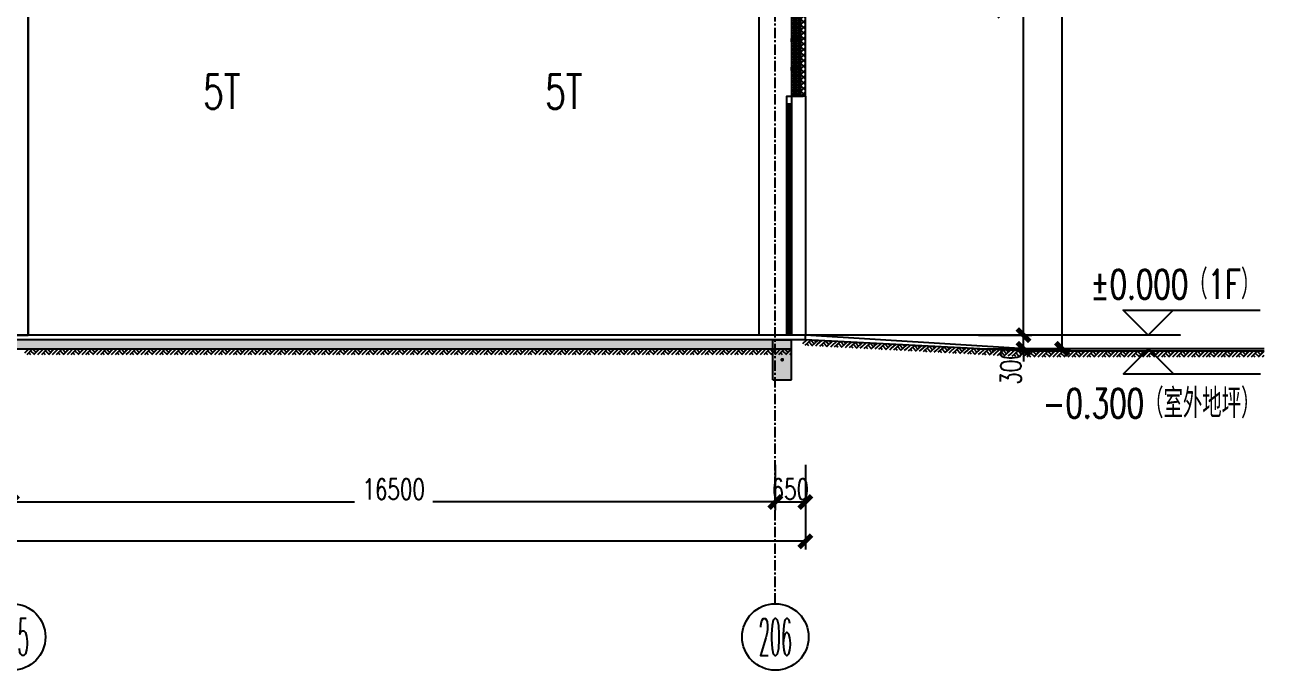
# Model space of a CAD drawing. Extents: x -599358 to 2865263, y -1062760 to 486533.
# Drawn here: x 1045361 to 1072158, y -688097 to -674128 of the extents above; entities that cross this region are included whole.
import ezdxf
from ezdxf.enums import TextEntityAlignment as Align

# ---------------------------------------------------------------- set-up
doc = ezdxf.new("R2010")
doc.units = 0
for name, pattern in [('__DASH', [0.35, 0.25, -0.1]), ('CENTER', [2, 1.25, -0.25, 0.25, -0.25]), ('DASH', [0.35, 0.25, -0.1]), ('DOTE', [2.42, 2, -0.2, 0.02, -0.2])]:
    doc.linetypes.add(name, pattern=pattern)
for name, color, linetype in [('3符号', 173, 'Continuous'), ('A-AXIS-DOTE', 14, 'DOTE'), ('A-AXIS-SYMB', 3, 'Continuous'), ('A-HATCH-1', 252, 'Continuous'), ('A-HATCH-2', 251, 'Continuous'), ('A-LIN-V', 9, 'Continuous'), ('A-SFCE', 30, 'Continuous'), ('A-WINDOW', 140, 'Continuous'), ('AS-COLN', 6, 'Continuous'), ('AS-WALL', 40, 'Continuous'), ('COLUMN', 9, 'Continuous'), ('DIM', 173, 'Continuous'), ('DOTE', 1, 'CENTER'), ('FHSGH10105-主梁-06', 7, 'Continuous'), ('PUB_HATCH', 8, 'Continuous'), ('建-墙-填充', 8, 'Continuous'), ('建-文字', 7, 'Continuous'), ('建-柱-钢', 9, 'Continuous')]:
    doc.layers.add(name, color=color, linetype=linetype)
doc.styles.add('_TCH_AXIS', font='COMPLEX', dxfattribs={"bigfont": 'GBCBIG'})
doc.styles.add('A-STANDARD', font='SIMPLEX', dxfattribs={"bigfont": 'GBCBIG'})
doc.styles.add('DHTEXT-1', font='romans.shx', dxfattribs={"width": 0.7, "bigfont": 'chinese.shx'})
doc.styles.add('卓越符号', font='ROMANS.shx', dxfattribs={"width": 0.7, "bigfont": 'CHINESE.shx'})
doc.dimstyles.new('ZN180', dxfattribs={"dimscale": 180, "dimtxt": 2.5, "dimasz": 1.5, "dimexe": 1, "dimexo": 2, "dimgap": 0.9, "dimtad": 1, "dimdec": 0, "dimdsep": 46, "dimtxsty": 'DHTEXT-1', "dimblk": 'ARCHTICK', "dimcen": 2.5, "dimclrd": 173, "dimclre": 173, "dimclrt": 7, "dimazin": 2, "dimtfac": 1, "dimtdec": 0, "dimtix": 1, "dimtmove": 2, "dimatfit": 3, "dimfxl": 0, "dimarcsym": 0})

# ---------------------------------------------------------------- blocks, each defined once
blk = doc.blocks.new('G$CBF9D2CED')
at = {"layer": '建-墙-填充'}
h = blk.add_hatch(dxfattribs=at)
h.set_pattern_fill('金属', color=256, scale=20, style=0)
h.set_pattern_definition([(45, (0, 0), (-35.3553, 35.3553), []), (45, (23.57, 0), (-35.3553, 35.3553), [])])
h.paths.add_polyline_path([(-150, 0), (-150, -50), (-25, -50), (-25, -650), (-150, -650), (-150, -700), (150, -700), (150, -650), (25, -650), (25, -50), (150, -50), (150, 0)])
at = {"layer": '建-柱-钢'}
for p, q in [((-150, 0), (-150, -50)), ((150, 0), (-150, 0)), ((150, -50), (150, 0)), ((-150, -50), (-25, -50)), ((-25, -50), (-25, -650)), ((25, -650), (25, -50)), ((25, -50), (150, -50)), ((-25, -650), (-150, -650)), ((-150, -650), (-150, -700)), ((-150, -700), (150, -700)), ((150, -650), (25, -650)), ((150, -700), (150, -650))]:
    blk.add_line(p, q, dxfattribs=at)
blk = doc.blocks.new('G$C2C10B007')
at = {"layer": 'A-LIN-V'}
h = blk.add_hatch(dxfattribs=at)
h.set_pattern_fill('ANSI31', color=252, scale=50)
h.set_pattern_definition([(45, (0, 400), (-56.1266, 56.1266), [])])
h.paths.add_polyline_path([(-150, 600), (-3050, 600), (-3050, 300), (3050, 300), (3050, 600), (150, 600), (150, 2100), (-150, 2100)])
at = {"layer": 'A-AXIS-DOTE', "linetype": '__DASH', "ltscale": 2}
blk.add_lwpolyline([(0, 2100), (0, 100)], dxfattribs=at)
at = {"layer": 'A-LIN-V'}
blk.add_lwpolyline([(-150, 600), (-3050, 600), (-3050, 300), (3050, 300), (3050, 600), (150, 600), (150, 2100), (-150, 2100), (-150, 600)], dxfattribs=at)
at = {"layer": 'A-SFCE', "linetype": 'DASH'}
for p, q in [((-3050, 300), (-3050, 0)), ((3050, 300), (3050, 0)), ((-3050, 0), (3050, 0))]:
    blk.add_line(p, q, dxfattribs=at)
at = {"layer": '建-文字', "style": 'A-STANDARD'}
blk.add_text('工业风扇', height=337.6, dxfattribs=at).set_placement((210, 723))
blk = doc.blocks.new('55555')
at = {"layer": 'A-AXIS-DOTE', "linetype": '__DASH', "ltscale": 2}
blk.add_line((8250, -3361), (8250, 6079), dxfattribs=at)
at = {"layer": 'A-LIN-V', "color": 4}
for p, q in [((350, 700), (8250, 1100)), ((16150, 700), (8250, 1100)), ((350, 0), (8250, 600)), ((16150, 0), (8250, 600))]:
    blk.add_line(p, q, dxfattribs=at)
at = {"layer": 'COLUMN'}
for points in [[(-350, 700), (-350, -14200), (350, -14200), (350, 700)], [(16850, 700), (16850, -14200), (16150, -14200), (16150, 700)]]:
    blk.add_lwpolyline(points, close=True, dxfattribs=at)
at = {"layer": 'A-LIN-V'}
for name, p in [('G$CBF9D2CED', (0, 700)), ('G$C2C10B007', (8250, -1550)), ('G$CBF9D2CED', (16500, 700))]:
    blk.add_blockref(name, p, dxfattribs=at)
blk = doc.blocks.new('G$C20E3758E')
at = {"layer": 'FHSGH10105-主梁-06', "color": 3, "linetype": 'Continuous', "style": 'A-STANDARD', "width": 0.705882}
blk.add_text('5T', height=473.2, dxfattribs=at).set_placement((1868, -102))
blk = doc.blocks.new('G$C20E3758E-M')
at = {"layer": 'FHSGH10105-主梁-06', "color": 3, "linetype": 'Continuous', "style": 'A-STANDARD', "width": 0.705882}
blk.add_text('5T', height=473.2, dxfattribs=at).set_placement((-2409, -102))
blk = doc.blocks.new('$LinePat$素土夯实')
at = {"color": 0}
for p, q in [((0, -210), (210, 0)), ((120, -300), (420, 0)), ((420, 0), (608, -188)), ((495, -300), (795, 0)), ((615, 0), (705, -90)), ((210, -210), (300, -300)), ((315, -105), (502, -293)), ((705, -300), (795, -210))]:
    blk.add_line(p, q, dxfattribs=at)
blk = doc.blocks.new('CURVEPATTERNLIB$SYSLIB$岩棉板')
at = {"color": 0}
for p, q in [((0, -17), (12, -67)), ((12, -67), (24, -17))]:
    blk.add_line(p, q, dxfattribs=at)
for centre, start, end in [((12, -17), 0, 180), ((0, -67), 270, 0), ((24, -67), 180, 270)]:
    blk.add_arc(centre, 12, start, end, dxfattribs=at)
blk = doc.blocks.new('CURVEPATTERNLIB$SYSLIB$防水材料1')
at = {"layer": 'PUB_HATCH'}
h = blk.add_hatch(dxfattribs=at)
h.set_pattern_fill('ANSI31', color=256, scale=10, angle=90, style=0)
h.set_pattern_definition([(45, (-196995.837, -685381.036), (11.22532015, -11.22532015), [])])
h.paths.add_polyline_path([(35, 0), (0, 0), (0, -100), (35, -100), (35, -90), (30, -90), (30, -95), (5, -95), (5, -5), (30, -5), (30, -10), (35, -10)])
h = blk.add_hatch(dxfattribs=at)
h.set_pattern_fill('ANSI31', color=256, scale=10, angle=90, style=0)
h.set_pattern_definition([(45, (-196695.837, -685381.036), (11.22532015, -11.22532015), [])])
h.paths.add_polyline_path([(335, 0), (300, 0), (300, -100), (335, -100), (335, -90), (330, -90), (330, -95), (305, -95), (305, -5), (330, -5), (330, -10), (335, -10)])
at = {"layer": 'A-LIN-V', "extrusion": (-3.26108e-18, 2.41725e-31, -1)}
blk.add_line((600, 0), (600, -100), dxfattribs=at)
at = {"layer": 'A-LIN-V'}
for p, q in [((30, -10), (35, -10)), ((30, -90), (35, -90)), ((330, -10), (335, -10)), ((330, -90), (335, -90))]:
    blk.add_line(p, q, dxfattribs=at)
at = {"layer": 'A-LIN-V', "extrusion": (-3.26108e-18, 2.41725e-31, -1)}
for points in [[(-35, -10), (-35, 0), (0, 0), (0, -100), (-35, -100), (-35, -90)], [(-335, -10), (-335, 0), (-300, 0), (-300, -100), (-335, -100), (-335, -90)], [(-30, -10), (-30, -5), (-5, -5), (-5, -95), (-30, -95), (-30, -90)], [(-330, -10), (-330, -5), (-305, -5), (-305, -95), (-330, -95), (-330, -90)]]:
    blk.add_lwpolyline(points, dxfattribs=at)
at = {"layer": 'A-LIN-V', "xscale": 0.8142221102150538, "yscale": 0.8108108108108109, "zscale": 0.8142221102150538}
for p in [(0, -20), (20, -20), (39, -20), (59, -20), (78, -20), (98, -20), (117, -20), (137, -20), (156, -20), (176, -20), (195, -20), (215, -20), (234, -20), (254, -20), (274, -20), (293, -20), (313, -20), (332, -20), (352, -20), (371, -20), (391, -20), (410, -20), (430, -20), (449, -20), (469, -20), (489, -20), (508, -20), (528, -20), (547, -20), (567, -20), (586, -20)]:
    blk.add_blockref('CURVEPATTERNLIB$SYSLIB$岩棉板', p, dxfattribs=at)
blk = doc.blocks.new('_ArchTick')
at = {"color": 0, "linetype": 'ByBlock', "const_width": 0.4}
blk.add_lwpolyline([(-0.5, -0.5), (0.5, 0.5)], dxfattribs=at)
blk = doc.blocks.new('*D1731')
at = {"layer": 'Defpoints', "color": 0, "ltscale": 1800, "transparency": 16777216}
for p in [(978437, -683669), (1062237, -683669), (1062237, -685305)]:
    blk.add_point(p, dxfattribs=at)
at = {"layer": 'DIM', "color": 173, "linetype": 'ByBlock', "lineweight": -2, "ltscale": 1800, "transparency": 16777216}
for p, q in [((978437, -684029), (978437, -685485)), ((1062237, -684029), (1062237, -685485)), ((978437, -685305), (1019470, -685305)), ((1062237, -685305), (1021204, -685305))]:
    blk.add_line(p, q, dxfattribs=at)
at = {"layer": 'DIM', "color": 173, "lineweight": -2, "ltscale": 1800, "transparency": 16777216, "xscale": 270, "yscale": 270, "zscale": 270, "rotation": 180}
blk.add_blockref('_ArchTick', (978437, -685305), dxfattribs=at)
at = {"layer": 'DIM', "color": 173, "lineweight": -2, "ltscale": 1800, "transparency": 16777216, "xscale": 270, "yscale": 270, "zscale": 270}
blk.add_blockref('_ArchTick', (1062237, -685305), dxfattribs=at)
at = {"layer": 'DIM', "color": 7, "ltscale": 1800, "transparency": 16777216, "insert": (1020337, -685030), "char_height": 450, "attachment_point": 5, "style": 'DHTEXT-1'}
blk.add_mtext('83800', dxfattribs=at)
blk = doc.blocks.new('*D1736')
at = {"layer": 'Defpoints', "color": 0, "ltscale": 1800, "transparency": 16777216}
for p in [(1061587, -683291), (1062237, -683291), (1062237, -684455)]:
    blk.add_point(p, dxfattribs=at)
at = {"layer": 'DIM', "color": 173, "linetype": 'ByBlock', "lineweight": -2, "ltscale": 1800, "transparency": 16777216}
for p, q in [((1061587, -683651), (1061587, -684635)), ((1062237, -683651), (1062237, -684635)), ((1061587, -684455), (1062237, -684455))]:
    blk.add_line(p, q, dxfattribs=at)
at = {"layer": 'DIM', "color": 173, "lineweight": -2, "ltscale": 1800, "transparency": 16777216, "xscale": 270, "yscale": 270, "zscale": 270, "rotation": 180}
blk.add_blockref('_ArchTick', (1061587, -684455), dxfattribs=at)
at = {"layer": 'DIM', "color": 173, "lineweight": -2, "ltscale": 1800, "transparency": 16777216, "xscale": 270, "yscale": 270, "zscale": 270}
blk.add_blockref('_ArchTick', (1062237, -684455), dxfattribs=at)
at = {"layer": 'DIM', "color": 7, "ltscale": 1800, "transparency": 16777216, "insert": (1061912, -684180), "char_height": 450, "attachment_point": 5, "style": 'DHTEXT-1'}
blk.add_mtext('650', dxfattribs=at)
blk = doc.blocks.new('*D1737')
at = {"layer": 'Defpoints', "color": 0, "ltscale": 1800, "transparency": 16777216}
for p in [(1045087, -683291), (1061587, -683291), (1061587, -684455)]:
    blk.add_point(p, dxfattribs=at)
at = {"layer": 'DIM', "color": 173, "linetype": 'ByBlock', "lineweight": -2, "ltscale": 1800, "transparency": 16777216}
for p, q in [((1045087, -683651), (1045087, -684635)), ((1061587, -683651), (1061587, -684635)), ((1045087, -684455), (1052493, -684455)), ((1061587, -684455), (1054182, -684455))]:
    blk.add_line(p, q, dxfattribs=at)
at = {"layer": 'DIM', "color": 173, "lineweight": -2, "ltscale": 1800, "transparency": 16777216, "xscale": 270, "yscale": 270, "zscale": 270, "rotation": 180}
blk.add_blockref('_ArchTick', (1045087, -684455), dxfattribs=at)
at = {"layer": 'DIM', "color": 173, "lineweight": -2, "ltscale": 1800, "transparency": 16777216, "xscale": 270, "yscale": 270, "zscale": 270}
blk.add_blockref('_ArchTick', (1061587, -684455), dxfattribs=at)
at = {"layer": 'DIM', "color": 7, "ltscale": 1800, "transparency": 16777216, "insert": (1053337, -684180), "char_height": 450, "attachment_point": 5, "style": 'DHTEXT-1'}
blk.add_mtext('16500', dxfattribs=at)
blk = doc.blocks.new('*D1743')
at = {"layer": 'Defpoints', "color": 0, "ltscale": 1800, "transparency": 16777216}
for p in [(1066454, -663143), (1067788, -663143), (1066454, -681143)]:
    blk.add_point(p, dxfattribs=at)
at = {"layer": 'DIM', "color": 173, "linetype": 'ByBlock', "lineweight": -2, "ltscale": 1800, "transparency": 16777216}
for p, q in [((1066814, -663143), (1067968, -663143)), ((1067788, -681143), (1067788, -663143)), ((1066814, -681143), (1067968, -681143))]:
    blk.add_line(p, q, dxfattribs=at)
at = {"layer": 'DIM', "color": 173, "lineweight": -2, "ltscale": 1800, "transparency": 16777216, "xscale": 270, "yscale": 270, "zscale": 270}
for p, rotation in [((1067788, -663143), 90), ((1067788, -681143), 270)]:
    blk.add_blockref('_ArchTick', p, dxfattribs=dict(at, rotation=rotation))
at = {"layer": 'DIM', "color": 7, "ltscale": 1800, "transparency": 16777216, "insert": (1067401, -672143), "char_height": 450, "attachment_point": 5, "rotation": 90, "style": 'DHTEXT-1'}
blk.add_mtext('18000', dxfattribs=at)
blk = doc.blocks.new('*D1744')
at = {"layer": 'Defpoints', "color": 0, "ltscale": 1800, "transparency": 16777216}
for p in [(1065619, -680843), (1066953, -680843), (1065619, -681143)]:
    blk.add_point(p, dxfattribs=at)
at = {"layer": 'DIM', "color": 173, "linetype": 'ByBlock', "lineweight": -2, "ltscale": 1800, "transparency": 16777216}
for p, q in [((1066953, -680843), (1066953, -680573)), ((1065979, -680843), (1067133, -680843)), ((1066953, -681143), (1066953, -680843)), ((1065979, -681143), (1067133, -681143)), ((1066953, -681143), (1066953, -681413))]:
    blk.add_line(p, q, dxfattribs=at)
at = {"layer": 'DIM', "color": 173, "lineweight": -2, "ltscale": 1800, "transparency": 16777216, "xscale": 270, "yscale": 270, "zscale": 270}
for p, rotation in [((1066953, -680843), 270), ((1066953, -681143), 90)]:
    blk.add_blockref('_ArchTick', p, dxfattribs=dict(at, rotation=rotation))
at = {"layer": 'DIM', "color": 7, "ltscale": 1800, "transparency": 16777216, "insert": (1066678, -681513), "char_height": 450, "attachment_point": 5, "rotation": 90, "style": 'DHTEXT-1'}
blk.add_mtext('300', dxfattribs=at)
blk = doc.blocks.new('*D1745')
at = {"layer": 'Defpoints', "color": 0, "ltscale": 1800, "transparency": 16777216}
for p in [(1065619, -665943), (1066953, -665943), (1065619, -680843)]:
    blk.add_point(p, dxfattribs=at)
at = {"layer": 'DIM', "color": 173, "linetype": 'ByBlock', "lineweight": -2, "ltscale": 1800, "transparency": 16777216}
for p, q in [((1065979, -665943), (1067133, -665943)), ((1066953, -680843), (1066953, -665943)), ((1065979, -680843), (1067133, -680843))]:
    blk.add_line(p, q, dxfattribs=at)
at = {"layer": 'DIM', "color": 173, "lineweight": -2, "ltscale": 1800, "transparency": 16777216, "xscale": 270, "yscale": 270, "zscale": 270}
for p, rotation in [((1066953, -665943), 90), ((1066953, -680843), 270)]:
    blk.add_blockref('_ArchTick', p, dxfattribs=dict(at, rotation=rotation))
at = {"layer": 'DIM', "color": 7, "ltscale": 1800, "transparency": 16777216, "insert": (1066566, -673393), "char_height": 450, "attachment_point": 5, "rotation": 90, "style": 'DHTEXT-1'}
blk.add_mtext('14900', dxfattribs=at)
blk = doc.blocks.new('*U612')
at = {"ltscale": 10}
blk.add_line((3.48, 0), (-6.85, 0), dxfattribs=at)
blk.add_lwpolyline([(3, 3), (0, 0), (-3, 3), (13.45, 3)])
at = {"color": 0, "style": '卓越符号', "width": 0.7, "flags": 8}
blk.add_attdef('±0.000', text='', height=3.5, dxfattribs=at).set_placement((13.45, 4.35), align=Align.RIGHT)
blk = doc.blocks.new('*U613')
at = {"ltscale": 10}
blk.add_line((3.48, 0), (-6.85, 0), dxfattribs=at)
blk.add_lwpolyline([(3, -3), (0, 0), (-3, -3), (13.45, -3)])
at = {"color": 0, "style": '卓越符号', "width": 0.7, "flags": 8}
blk.add_attdef('±0.000', text='', height=3.5, dxfattribs=at).set_placement((13.45, -7.85), align=Align.RIGHT)
blk = doc.blocks.new('卓越-轴号')
blk.add_circle((0, 0), 4)
at = {"color": 0, "style": '_TCH_AXIS', "width": 1.041667, "flags": 8}
blk.add_attdef('A', text='', height=4.48, dxfattribs=at).set_placement((-2, -2.24), (2, -2.24), align=Align.FIT)

msp = doc.modelspace()

# ---------------------------------------------------------------- hatches: boundary and pattern name
at = {"layer": 'A-HATCH-1'}
h = msp.add_hatch(dxfattribs=at)
h.set_pattern_fill('混凝土', color=256, scale=50)
h.set_pattern_definition([(50, (1667273.23, -1247953.24), (358.63009, -31.37607), [37.5, -412.5]), (355, (1667273.23, -1247953.24), (-69.37567, 376.09607), [30, -330]), (100.4514, (1667303.12, -1247955.86), (289.25469, 344.71977), [31.8701, -350.57106]), (46.1842, (1667273.23, -1247853.24), (533.62052, -82.7595), [56.25, -618.75]), (96.6356, (1667317.7, -1247860.14), (467.33135, 487.05894), [47.80514, -525.8565]), (351.1842, (1667273.23, -1247853.24), (467.33097, 487.0593), [45, -495]), (21, (1667323.23, -1247878.24), (298.45353, -201.30945), [37.5, -412.5]), (326, (1667323.23, -1247878.24), (121.65767, 362.57502), [30, -330]), (71.4514, (1667348.1, -1247895), (420.11131, 161.26525), [31.8701, -350.57106]), (37.5, (1667273.23, -1247953.24), (6.079928, 166.446927), [0, -326, 0, -335, 0, -331.25]), (7.5, (1667273.23, -1247953.24), (131.53477, 197.205856), [0, -191, 0, -318.5, 0, -126.25]), (327.5, (1667161.73, -1247953.24), (266.911218, -11.277436), [0, -125, 0, -390, 0, -517.5]), (317.5, (1667111.73, -1247953.24), (291.593085, 50.05249), [0, -162.5, 0, -259, 0, -367.5])])
h.paths.add_polyline_path([(1061937.4, -681143.2), (1061937.4, -680943.2), (978737.4, -680943.2), (978737.4, -681143.2)])
at = {"layer": 'PUB_HATCH'}
h = msp.add_hatch(dxfattribs=at)
h.set_pattern_fill('多孔材料', color=256, scale=30, style=0)
h.set_pattern_definition([(45, (-199546.1, -1108644.78), (-60.000061, 60.000061), []), (135, (-199546.1, -1108644.78), (-60.000061, -60.000061), [])])
h.paths.add_polyline_path([(1062137.4, -675673.2), (1062137.4, -663193.2), (1062237.4, -663193.2), (1062237.4, -675673.2)])
msp.add_hatch(color=256, dxfattribs=at).paths.add_polyline_path([(1061937.4, -681810.7), (1061937.4, -680943.2), (1061537.4, -680943.2), (1061537.4, -681810.7)])

# ---------------------------------------------------------------- linework, layer by layer
at = {"layer": 'A-AXIS-DOTE', "linetype": '__DASH', "ltscale": 2}
msp.add_line((1070356.7, -680843.2), (970318.1, -680843.2), dxfattribs=at)
at = {"layer": 'A-AXIS-SYMB', "const_width": 40}
msp.add_lwpolyline([(1061752.3, -681363.6, 1), (1061722.5, -681390.3, 1)], format="xyb", close=True, dxfattribs=at)
at = {"layer": 'A-LIN-V'}
for p, q in [((1061837.4, -675673.2), (1062187.4, -675673.2)), ((1062237.4, -675673.2), (1062237.4, -680843.2))]:
    msp.add_line(p, q, dxfattribs=at)
at = {"layer": 'A-WINDOW'}
for points in [[(1061937.4, -675673.2), (1061937.4, -675673.2), (1061937.4, -675843.2), (1061837.4, -675843.2), (1061837.4, -675673.2), (1061937.4, -675673.2)], [(1061902.4, -675843.2), (1061902.4, -680843.2)], [(1061937.4, -675843.2), (1061937.4, -680843.2)]]:
    msp.add_lwpolyline(points, dxfattribs=at)
at = {"layer": 'A-WINDOW', "elevation": 0}
for points in [[(1061837.4, -680843.2), (1061837.4, -675843.2)], [(1061872.4, -680843.2), (1061872.4, -675843.2)]]:
    msp.add_lwpolyline(points, dxfattribs=at)
at = {"layer": 'AS-COLN'}
for p, q in [((1061537.4, -681810.7), (1061537.4, -680943.2)), ((1061537.4, -680943.2), (1061937.4, -680943.2)), ((1061937.4, -681810.7), (1061937.4, -680943.2)), ((1061537.4, -681810.7), (1061937.4, -681810.7))]:
    msp.add_line(p, q, dxfattribs=at)
msp.add_lwpolyline([(1061937.4, -681143.2), (1061937.4, -680943.2), (978737.4, -680943.2), (978737.4, -681143.2)], close=True, dxfattribs=at)
at = {"layer": 'AS-WALL'}
for p, q in [((1062137.4, -675673.2), (1062137.4, -663193.2)), ((1062237.4, -675673.2), (1062237.4, -663193.2)), ((1062237.4, -675673.2), (1062137.4, -675673.2)), ((1062237.4, -680943.2), (1061937.4, -680943.2))]:
    msp.add_line(p, q, dxfattribs=at)
for points in [[(1062237.4, -680943.2), (1062237.4, -680843.2), (978787.4, -680843.2)], [(1072157.5, -681143.2), (1066988.3, -681143.2), (1062237.4, -680843.2)], [(1072157.5, -681193.2), (1066985.8, -681193.2), (1062237.4, -680943.2)]]:
    msp.add_lwpolyline(points, dxfattribs=at)
at = {"layer": 'COLUMN'}
msp.add_lwpolyline([(1061937.4, -666643.2), (1061937.4, -680843.2)], dxfattribs=at)
at = {"layer": 'DOTE', "ltscale": 180}
msp.add_line((1061587.4, -686656.8), (1061587.4, -659595.6), dxfattribs=at)

# ---------------------------------------------------------------- block references
at = {"layer": '3符号', "color": 7}
ref = msp.add_blockref('*U612', (1069651.2, -680843.2), dxfattribs=dict(at, xscale=180, yscale=180, zscale=180, rotation=359.9999999999989))
ref.add_attrib('±0.000', '±0.000（1F）', dxfattribs={"layer": '0', "color": 0, "height": 630, "rotation": 360, "style": '卓越符号', "width": 0.7}).set_placement((1072072.2, -680060.2), align=Align.RIGHT)
ref = msp.add_blockref('*U613', (1069654.4, -681143.2), dxfattribs=dict(at, xscale=180, yscale=180, zscale=180, rotation=359.9999999999989))
ref.add_attrib('±0.000', '-0.300（室外地坪）', dxfattribs={"layer": '0', "color": 0, "height": 630, "style": '卓越符号', "width": 0.7}).set_placement((1072075.4, -682635.8), align=Align.RIGHT)
ref = msp.add_blockref('卓越-轴号', (1045088.5, -687376.8), dxfattribs=dict(at, xscale=180, yscale=180, zscale=180))
ref.add_attrib('A', '205', dxfattribs={"layer": '0', "color": 0, "height": 806.4, "style": '_TCH_AXIS', "width": 0.347222}).set_placement((1044728.5, -687780), (1045448.5, -687780), align=Align.FIT)
ref = msp.add_blockref('卓越-轴号', (1061588.5, -687376.8), dxfattribs=dict(at, xscale=180, yscale=180, zscale=180))
ref.add_attrib('A', '206', dxfattribs={"layer": '0', "color": 0, "height": 806.4, "style": '_TCH_AXIS', "width": 0.347222}).set_placement((1061228.5, -687780), (1061948.5, -687780), align=Align.FIT)
at = {"layer": 'A-HATCH-1', "xscale": 0.400973517437254, "yscale": 0.4, "zscale": 0.4}
for p in [(1045361.1, -681143.2), (1045679.9, -681143.2), (1045998.7, -681143.2), (1046317.5, -681143.2), (1046636.2, -681143.2), (1046955, -681143.2), (1047273.8, -681143.2), (1047592.6, -681143.2), (1047911.3, -681143.2), (1048230.1, -681143.2), (1048548.9, -681143.2), (1048867.6, -681143.2), (1049186.4, -681143.2), (1049505.2, -681143.2), (1049824, -681143.2), (1050142.7, -681143.2), (1050461.5, -681143.2), (1050780.3, -681143.2), (1051099.1, -681143.2), (1051417.8, -681143.2), (1051736.6, -681143.2), (1052055.4, -681143.2), (1052374.2, -681143.2), (1052692.9, -681143.2), (1053011.7, -681143.2), (1053330.5, -681143.2), (1053649.3, -681143.2), (1053968, -681143.2), (1054286.8, -681143.2), (1054605.6, -681143.2), (1054924.4, -681143.2), (1055243.1, -681143.2), (1055561.9, -681143.2), (1055880.7, -681143.2), (1056199.4, -681143.2), (1056518.2, -681143.2), (1056837, -681143.2), (1057155.8, -681143.2), (1057474.5, -681143.2), (1057793.3, -681143.2), (1058112.1, -681143.2), (1058430.9, -681143.2), (1058749.6, -681143.2), (1059068.4, -681143.2), (1059387.2, -681143.2), (1059706, -681143.2), (1060024.7, -681143.2), (1060343.5, -681143.2), (1060662.3, -681143.2), (1060981.1, -681143.2), (1061299.8, -681143.2), (1061618.6, -681143.2)]:
    msp.add_blockref('$LinePat$素土夯实', p, dxfattribs=at)
at = {"layer": 'A-HATCH-2'}
for name, p, xscale, yscale, zscale, rotation in [('CURVEPATTERNLIB$SYSLIB$防水材料1', (1061937.4, -673177.2), -2.060149600194392, 1.999999999990687, 1.999999999990687, 90.00000000147084), ('CURVEPATTERNLIB$SYSLIB$防水材料1', (1061937.4, -674425.2), -2.060149600194392, 1.999999999990687, 1.999999999990687, 90.00000000147084), ('$LinePat$素土夯实', (1062187.4, -680943.2), 0.4029255856741765, 0.4, 0.4, 357.0175336464196), ('$LinePat$素土夯实', (1062507.3, -680959.9), 0.4029255856741765, 0.4, 0.4, 357.0175336464196), ('$LinePat$素土夯实', (1062827.2, -680976.6), 0.4029255856741765, 0.4, 0.4, 357.0175336464196), ('$LinePat$素土夯实', (1063147.1, -680993.2), 0.4029255856741765, 0.4, 0.4, 357.0175336464196), ('$LinePat$素土夯实', (1063466.9, -681009.9), 0.4029255856741765, 0.4, 0.4, 357.0175336464196), ('$LinePat$素土夯实', (1063786.8, -681026.6), 0.4029255856741765, 0.4, 0.4, 357.0175336464196), ('$LinePat$素土夯实', (1064106.7, -681043.2), 0.4029255856741765, 0.4, 0.4, 357.0175336464196), ('$LinePat$素土夯实', (1064426.6, -681059.9), 0.4029255856741765, 0.4, 0.4, 357.0175336464196), ('$LinePat$素土夯实', (1064746.5, -681076.6), 0.4029255856741765, 0.4, 0.4, 357.0175336464196), ('$LinePat$素土夯实', (1065066.4, -681093.2), 0.4029255856741765, 0.4, 0.4, 357.0175336464196), ('$LinePat$素土夯实', (1065386.3, -681109.9), 0.4029255856741765, 0.4, 0.4, 357.0175336464196), ('$LinePat$素土夯实', (1065706.2, -681126.6), 0.4029255856741765, 0.4, 0.4, 357.0175336464196), ('$LinePat$素土夯实', (1066026.1, -681143.2), 0.4029255856741765, 0.4, 0.4, 357.0175336464196), ('$LinePat$素土夯实', (1066346, -681159.9), 0.4029255856741765, 0.4, 0.4, 357.0175336464196), ('$LinePat$素土夯实', (1066665.9, -681176.6), 0.4029255856741765, 0.4, 0.4, 357.0175336464196)]:
    msp.add_blockref(name, p, dxfattribs=dict(at, xscale=xscale, yscale=yscale, zscale=zscale, rotation=rotation))
at = {"layer": 'A-HATCH-2', "xscale": 0.4065856489042244, "yscale": 0.4, "zscale": 0.4}
for p in [(1066985.8, -681193.2), (1067309, -681193.2), (1067632.2, -681193.2), (1067955.5, -681193.2), (1068278.7, -681193.2), (1068601.9, -681193.2), (1068925.2, -681193.2), (1069248.4, -681193.2), (1069571.6, -681193.2), (1069894.9, -681193.2), (1070218.1, -681193.2), (1070541.4, -681193.2), (1070864.6, -681193.2), (1071187.8, -681193.2), (1071511.1, -681193.2), (1071834.3, -681193.2)]:
    msp.add_blockref('$LinePat$素土夯实', p, dxfattribs=at)
at = {"layer": 'A-LIN-V'}
for p in [(1028587.4, -666643.2), (1045087.4, -666643.2)]:
    msp.add_blockref('55555', p, dxfattribs=at)
at = {"layer": 'A-LIN-V', "xscale": 1.571585729816195, "yscale": 1.571585729816195, "zscale": 1.571585729816195}
for name, p in [('G$C20E3758E-M', (1053000.1, -675788.6)), ('G$C20E3758E', (1053674.6, -675788.6))]:
    msp.add_blockref(name, p, dxfattribs=at)

# ---------------------------------------------------------------- dimensions: what is measured, and where the dimension line sits
at = {"layer": 'DIM', "ltscale": 1800}
for p1, p2, picture, middle in [((1066454.4, -681143.2), (1066454.4, -663143.2), '*D1743', (1067400.7, -672143.2)), ((1065619.4, -680843.2), (1065619.4, -665943.2), '*D1745', (1066565.7, -673393.2))]:
    dim = msp.add_aligned_dim(p1=p1, p2=p2, distance=-1333.3, dimstyle='ZN180', dxfattribs=at)
    dim.commit()
    dim.dimension.update_dxf_attribs({"geometry": picture, "text_midpoint": middle})
for base, p1, p2, angle, picture, middle in [((1066952.7, -680843.2), (1065619.4, -681143.2), (1065619.4, -680843.2), 90, '*D1744', (1066677.7, -681513.2)), ((1061587.4, -684455.1), (1045087.4, -683290.7), (1061587.4, -683290.7), 360, '*D1737', (1053337.4, -684180.1)), ((1062237.4, -684455.1), (1061587.4, -683290.7), (1062237.4, -683290.7), 0, '*D1736', (1061912.4, -684180.1)), ((1062237.4, -685305.1), (978437.4, -683668.7), (1062237.4, -683668.7), 360, '*D1731', (1020337.4, -685030.1))]:
    dim = msp.add_linear_dim(base=base, p1=p1, p2=p2, angle=angle, dimstyle='ZN180', dxfattribs=at)
    dim.commit()
    dim.dimension.update_dxf_attribs({"geometry": picture, "text_midpoint": middle, "dimtype": 161})

doc.saveas('drawing.dxf')
